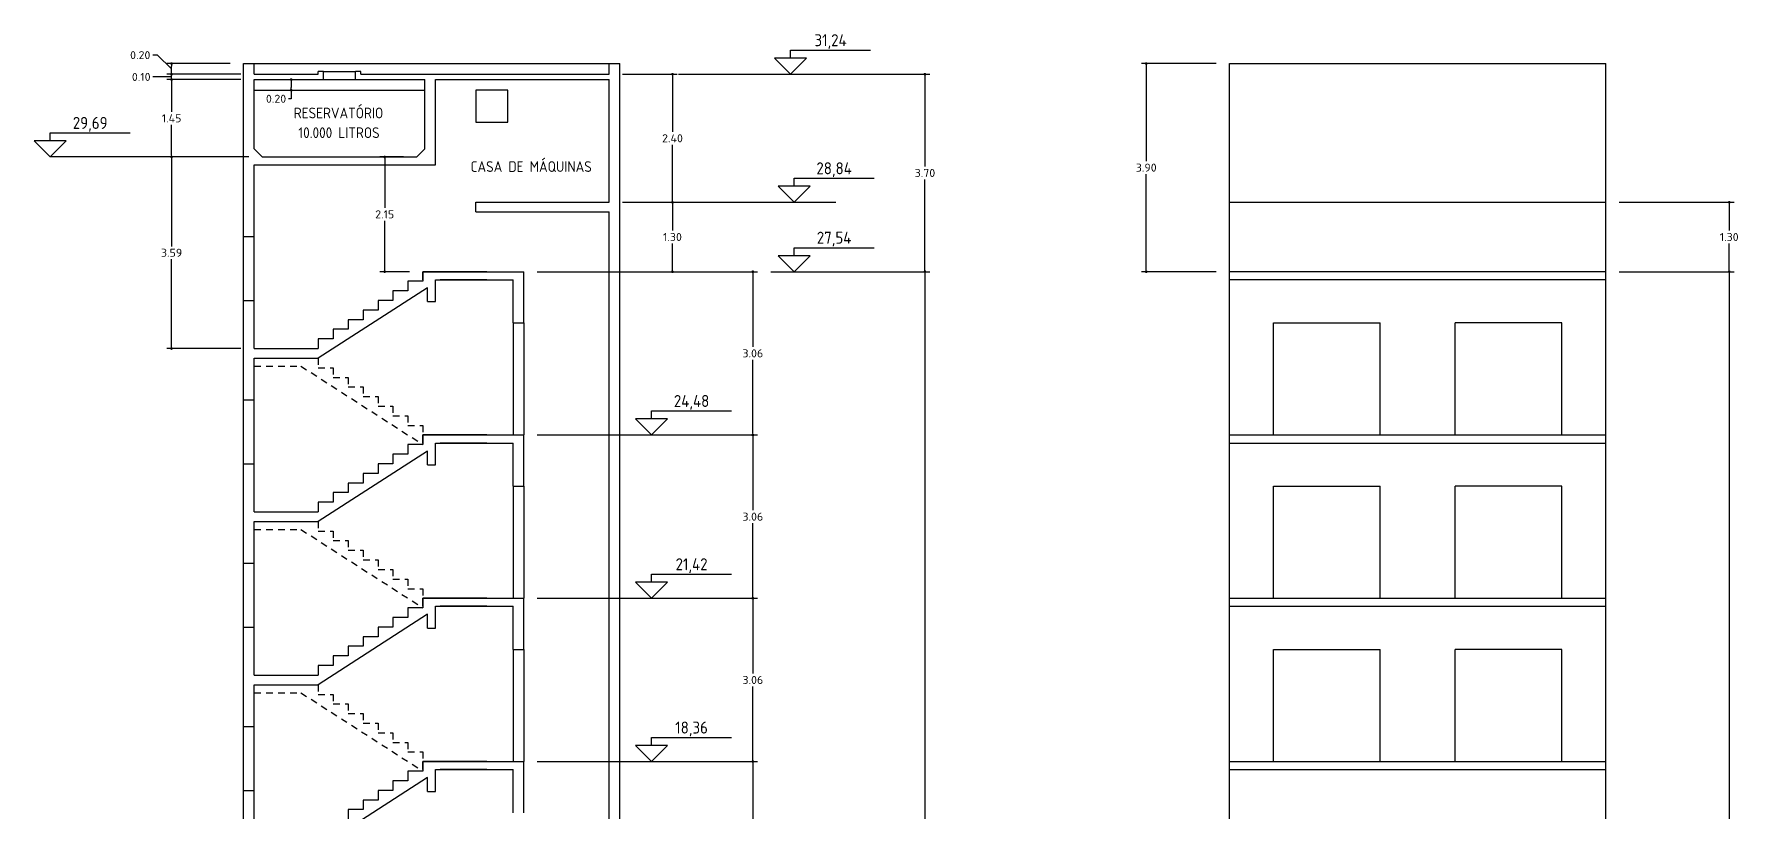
# Model space of a CAD drawing. Extents: x -45.1 to 25.3, y 0 to 51.8.
# Drawn here: x -45.05 to -13.03, y 37.25 to 51.84 of the extents above; entities that cross this region are included whole.
import ezdxf
from ezdxf.enums import TextEntityAlignment as Align

# ---------------------------------------------------------------- set-up
doc = ezdxf.new("R2010")
doc.units = 0
doc.header["$MEASUREMENT"] = 0
doc.linetypes.add('HIDDEN2', pattern=[0.1875, 0.125, -0.0625])
doc.layers.get('0').update_dxf_attribs({"linetype": 'CONTINUOUS'})
doc.layers.get('Defpoints').update_dxf_attribs({"linetype": 'CONTINUOUS'})
for name, color, linetype in [('BLOCOS', 1, 'CONTINUOUS'), ('COTA', 1, 'CONTINUOUS'), ('PAREDE', 4, 'CONTINUOUS'), ('PROJECAO', 1, 'HIDDEN2'), ('VISTA', 251, 'CONTINUOUS')]:
    doc.layers.add(name, color=color, linetype=linetype)
doc.styles.get("Standard").update_dxf_attribs({"font": 'isocp.shx', "width": 1.2})
doc.dimstyles.new('eixos', dxfattribs={"dimscale": 0.5, "dimtxt": 0.3, "dimasz": 0.1, "dimexe": 0.18, "dimexo": 0.5, "dimgap": 0.09, "dimtad": 0, "dimtih": 1, "dimtoh": 1, "dimzin": 0, "dimdsep": 46, "dimtxsty": 'Standard', "dimblk": 'DOT', "dimcen": 0.09, "dimadec": 0, "dimazin": 0, "dimtfac": 1, "dimtofl": 0, "dimtmove": 0, "dimatfit": 3, "dimfxl": 1, "dimtolj": 1, "dimtzin": 0, "dimarcsym": 0})

# ---------------------------------------------------------------- blocks, each defined once
blk = doc.blocks.new('_Dot')
at = {"color": 0, "linetype": 'ByBlock', "lineweight": -2}
blk.add_line((-0.5, 0), (-1, 0), dxfattribs=at)
at = {"color": 0, "linetype": 'ByBlock', "const_width": 0.5}
blk.add_lwpolyline([(-0.25, 0, 1), (0.25, 0, 1)], format="xyb", close=True, dxfattribs=at)
blk = doc.blocks.new('*D79')
at = {"layer": 'COTA', "color": 0, "lineweight": -2, "transparency": 16777216}
for p, q in [((-35.629, 38.213), (-31.495, 38.213)), ((-31.585, 38.163), (-31.585, 36.803)), ((-31.585, 35.203), (-31.585, 36.563)), ((-35.629, 35.153), (-31.495, 35.153))]:
    blk.add_line(p, q, dxfattribs=at)
at = {"layer": 'Defpoints', "color": 0, "transparency": 16777216}
for p in [(-35.879, 38.213), (-31.585, 38.213), (-35.879, 35.153)]:
    blk.add_point(p, dxfattribs=at)
at = {"layer": 'COTA', "color": 0, "lineweight": -2, "transparency": 16777216, "xscale": 0.05, "yscale": 0.05, "zscale": 0.05}
for p, rotation in [((-31.585, 38.213), 90), ((-31.585, 35.153), 270)]:
    blk.add_blockref('_Dot', p, dxfattribs=dict(at, rotation=rotation))
at = {"layer": 'COTA', "color": 0, "transparency": 16777216, "insert": (-31.585, 36.683), "char_height": 0.15, "attachment_point": 5}
blk.add_mtext('\\A1;3.06', dxfattribs=at)
blk = doc.blocks.new('*D80')
at = {"layer": 'COTA', "color": 0, "lineweight": -2, "transparency": 16777216}
for p, q in [((-35.629, 41.273), (-31.495, 41.273)), ((-31.585, 41.223), (-31.585, 39.863)), ((-31.585, 38.263), (-31.585, 39.623)), ((-35.629, 38.213), (-31.495, 38.213))]:
    blk.add_line(p, q, dxfattribs=at)
at = {"layer": 'Defpoints', "color": 0, "transparency": 16777216}
for p in [(-35.879, 41.273), (-31.585, 41.273), (-35.879, 38.213)]:
    blk.add_point(p, dxfattribs=at)
at = {"layer": 'COTA', "color": 0, "lineweight": -2, "transparency": 16777216, "xscale": 0.05, "yscale": 0.05, "zscale": 0.05}
for p, rotation in [((-31.585, 41.273), 90), ((-31.585, 38.213), 270)]:
    blk.add_blockref('_Dot', p, dxfattribs=dict(at, rotation=rotation))
at = {"layer": 'COTA', "color": 0, "transparency": 16777216, "insert": (-31.585, 39.743), "char_height": 0.15, "attachment_point": 5}
blk.add_mtext('\\A1;3.06', dxfattribs=at)
blk = doc.blocks.new('*D81')
at = {"layer": 'COTA', "color": 0, "lineweight": -2, "transparency": 16777216}
for p, q in [((-35.629, 44.333), (-31.495, 44.333)), ((-31.585, 44.283), (-31.585, 42.923)), ((-31.585, 41.323), (-31.585, 42.683)), ((-35.629, 41.273), (-31.495, 41.273))]:
    blk.add_line(p, q, dxfattribs=at)
at = {"layer": 'Defpoints', "color": 0, "transparency": 16777216}
for p in [(-35.879, 44.333), (-31.585, 44.333), (-35.879, 41.273)]:
    blk.add_point(p, dxfattribs=at)
at = {"layer": 'COTA', "color": 0, "lineweight": -2, "transparency": 16777216, "xscale": 0.05, "yscale": 0.05, "zscale": 0.05}
for p, rotation in [((-31.585, 44.333), 90), ((-31.585, 41.273), 270)]:
    blk.add_blockref('_Dot', p, dxfattribs=dict(at, rotation=rotation))
at = {"layer": 'COTA', "color": 0, "transparency": 16777216, "insert": (-31.585, 42.803), "char_height": 0.15, "attachment_point": 5}
blk.add_mtext('\\A1;3.06', dxfattribs=at)
blk = doc.blocks.new('*D82')
at = {"layer": 'COTA', "color": 0, "lineweight": -2, "transparency": 16777216}
for p, q in [((-35.629, 47.393), (-31.495, 47.393)), ((-31.585, 47.343), (-31.585, 45.983)), ((-31.585, 44.383), (-31.585, 45.743)), ((-35.629, 44.333), (-31.495, 44.333))]:
    blk.add_line(p, q, dxfattribs=at)
at = {"layer": 'Defpoints', "color": 0, "transparency": 16777216}
for p in [(-35.879, 47.393), (-31.585, 47.393), (-35.879, 44.333)]:
    blk.add_point(p, dxfattribs=at)
at = {"layer": 'COTA', "color": 0, "lineweight": -2, "transparency": 16777216, "xscale": 0.05, "yscale": 0.05, "zscale": 0.05}
for p, rotation in [((-31.585, 47.393), 90), ((-31.585, 44.333), 270)]:
    blk.add_blockref('_Dot', p, dxfattribs=dict(at, rotation=rotation))
at = {"layer": 'COTA', "color": 0, "transparency": 16777216, "insert": (-31.585, 45.863), "char_height": 0.15, "attachment_point": 5}
blk.add_mtext('\\A1;3.06', dxfattribs=at)
blk = doc.blocks.new('*D83')
at = {"layer": 'COTA', "color": 0, "lineweight": -2, "transparency": 16777216}
for p, q in [((-34.029, 48.693), (-33.001, 48.693)), ((-33.091, 48.643), (-33.091, 48.163)), ((-33.091, 47.443), (-33.091, 47.923)), ((-35.629, 47.393), (-33.001, 47.393))]:
    blk.add_line(p, q, dxfattribs=at)
at = {"layer": 'Defpoints', "color": 0, "transparency": 16777216}
for p in [(-34.279, 48.693), (-33.091, 48.693), (-35.879, 47.393)]:
    blk.add_point(p, dxfattribs=at)
at = {"layer": 'COTA', "color": 0, "lineweight": -2, "transparency": 16777216, "xscale": 0.05, "yscale": 0.05, "zscale": 0.05}
for p, rotation in [((-33.091, 48.693), 90), ((-33.091, 47.393), 270)]:
    blk.add_blockref('_Dot', p, dxfattribs=dict(at, rotation=rotation))
at = {"layer": 'COTA', "color": 0, "transparency": 16777216, "insert": (-33.091, 48.043), "char_height": 0.15, "attachment_point": 5}
blk.add_mtext('\\A1;1.30', dxfattribs=at)
blk = doc.blocks.new('*D84')
at = {"layer": 'COTA', "color": 0, "lineweight": -2, "transparency": 16777216}
for p, q in [((-34.029, 51.093), (-33.001, 51.093)), ((-33.091, 51.043), (-33.091, 50.013)), ((-33.091, 48.743), (-33.091, 49.773)), ((-34.029, 48.693), (-33.001, 48.693))]:
    blk.add_line(p, q, dxfattribs=at)
at = {"layer": 'Defpoints', "color": 0, "transparency": 16777216}
for p in [(-34.279, 51.093), (-33.091, 51.093), (-34.279, 48.693)]:
    blk.add_point(p, dxfattribs=at)
at = {"layer": 'COTA', "color": 0, "lineweight": -2, "transparency": 16777216, "xscale": 0.05, "yscale": 0.05, "zscale": 0.05}
for p, rotation in [((-33.091, 51.093), 90), ((-33.091, 48.693), 270)]:
    blk.add_blockref('_Dot', p, dxfattribs=dict(at, rotation=rotation))
at = {"layer": 'COTA', "color": 0, "transparency": 16777216, "insert": (-33.091, 49.893), "char_height": 0.15, "attachment_point": 5}
blk.add_mtext('\\A1;2.40', dxfattribs=at)
blk = doc.blocks.new('*D85')
at = {"layer": 'COTA', "color": 0, "lineweight": -2, "transparency": 16777216}
for p, q in [((-32.976, 51.093), (-28.27, 51.093)), ((-28.36, 51.043), (-28.36, 49.363)), ((-28.36, 47.443), (-28.36, 49.123)), ((-31.245, 47.393), (-28.27, 47.393))]:
    blk.add_line(p, q, dxfattribs=at)
at = {"layer": 'Defpoints', "color": 0, "transparency": 16777216}
for p in [(-33.226, 51.093), (-28.36, 51.093), (-31.495, 47.393)]:
    blk.add_point(p, dxfattribs=at)
at = {"layer": 'COTA', "color": 0, "lineweight": -2, "transparency": 16777216, "xscale": 0.05, "yscale": 0.05, "zscale": 0.05}
for p, rotation in [((-28.36, 51.093), 90), ((-28.36, 47.393), 270)]:
    blk.add_blockref('_Dot', p, dxfattribs=dict(at, rotation=rotation))
at = {"layer": 'COTA', "color": 0, "transparency": 16777216, "insert": (-28.36, 49.243), "char_height": 0.15, "attachment_point": 5}
blk.add_mtext('\\A1;3.70', dxfattribs=at)
blk = doc.blocks.new('*D86')
at = {"layer": 'COTA', "color": 0, "lineweight": -2, "transparency": 16777216}
for p, q in [((-31.245, 47.393), (-28.27, 47.393)), ((-28.36, 47.343), (-28.36, 33.743)), ((-28.36, 19.903), (-28.36, 33.503)), ((-31.245, 19.853), (-28.27, 19.853))]:
    blk.add_line(p, q, dxfattribs=at)
at = {"layer": 'Defpoints', "color": 0, "transparency": 16777216}
for p in [(-31.495, 47.393), (-31.495, 19.853), (-28.36, 19.853)]:
    blk.add_point(p, dxfattribs=at)
at = {"layer": 'COTA', "color": 0, "lineweight": -2, "transparency": 16777216, "xscale": 0.05, "yscale": 0.05, "zscale": 0.05}
for p, rotation in [((-28.36, 47.393), 90), ((-28.36, 19.853), 270)]:
    blk.add_blockref('_Dot', p, dxfattribs=dict(at, rotation=rotation))
at = {"layer": 'COTA', "color": 0, "transparency": 16777216, "insert": (-28.36, 33.623), "char_height": 0.15, "attachment_point": 5}
blk.add_mtext('\\A1;27.54', dxfattribs=at)
blk = doc.blocks.new('*D87')
at = {"layer": 'COTA', "color": 0, "lineweight": -2, "transparency": 16777216}
for p, q in [((-41.029, 49.543), (-42.568, 49.543)), ((-42.478, 49.493), (-42.478, 47.868)), ((-42.478, 46.003), (-42.478, 47.628)), ((-41.179, 45.953), (-42.568, 45.953))]:
    blk.add_line(p, q, dxfattribs=at)
at = {"layer": 'Defpoints', "color": 0, "transparency": 16777216}
for p in [(-40.779, 49.543), (-42.478, 45.953), (-40.929, 45.953)]:
    blk.add_point(p, dxfattribs=at)
at = {"layer": 'COTA', "color": 0, "lineweight": -2, "transparency": 16777216, "xscale": 0.05, "yscale": 0.05, "zscale": 0.05}
for p, rotation in [((-42.478, 49.543), 90), ((-42.478, 45.953), 270)]:
    blk.add_blockref('_Dot', p, dxfattribs=dict(at, rotation=rotation))
at = {"layer": 'COTA', "color": 0, "transparency": 16777216, "insert": (-42.478, 47.748), "char_height": 0.15, "attachment_point": 5}
blk.add_mtext('\\A1;3.59', dxfattribs=at)
blk = doc.blocks.new('*D88')
at = {"layer": 'COTA', "color": 0, "lineweight": -2, "transparency": 16777216}
for p, q in [((-41.179, 50.993), (-42.568, 50.993)), ((-42.478, 50.943), (-42.478, 50.388)), ((-42.478, 49.593), (-42.478, 50.148)), ((-41.029, 49.543), (-42.568, 49.543))]:
    blk.add_line(p, q, dxfattribs=at)
at = {"layer": 'Defpoints', "color": 0, "transparency": 16777216}
for p in [(-42.478, 50.993), (-40.929, 50.993), (-40.779, 49.543)]:
    blk.add_point(p, dxfattribs=at)
at = {"layer": 'COTA', "color": 0, "lineweight": -2, "transparency": 16777216, "xscale": 0.05, "yscale": 0.05, "zscale": 0.05}
for p, rotation in [((-42.478, 50.993), 90), ((-42.478, 49.543), 270)]:
    blk.add_blockref('_Dot', p, dxfattribs=dict(at, rotation=rotation))
at = {"layer": 'COTA', "color": 0, "transparency": 16777216, "insert": (-42.478, 50.268), "char_height": 0.15, "attachment_point": 5}
blk.add_mtext('\\A1;1.45', dxfattribs=at)
blk = doc.blocks.new('*D89')
at = {"layer": 'COTA', "color": 0, "lineweight": -2, "transparency": 16777216}
for p, q in [((-42.741, 51.043), (-42.831, 51.043)), ((-42.478, 51.043), (-42.741, 51.043)), ((-41.179, 51.093), (-42.568, 51.093)), ((-41.179, 50.993), (-42.568, 50.993)), ((-42.478, 51.143), (-42.478, 51.193)), ((-42.478, 50.993), (-42.478, 51.093)), ((-42.478, 50.943), (-42.478, 50.893))]:
    blk.add_line(p, q, dxfattribs=at)
at = {"layer": 'Defpoints', "color": 0, "transparency": 16777216}
for p in [(-42.478, 51.093), (-40.929, 51.093), (-40.929, 50.993)]:
    blk.add_point(p, dxfattribs=at)
at = {"layer": 'COTA', "color": 0, "lineweight": -2, "transparency": 16777216, "xscale": 0.05, "yscale": 0.05, "zscale": 0.05}
for p, rotation in [((-42.478, 51.093), 270), ((-42.478, 50.993), 90)]:
    blk.add_blockref('_Dot', p, dxfattribs=dict(at, rotation=rotation))
at = {"layer": 'COTA', "color": 0, "transparency": 16777216, "insert": (-43.047, 51.043), "char_height": 0.15, "attachment_point": 5}
blk.add_mtext('\\A1;0.10', dxfattribs=at)
blk = doc.blocks.new('*D90')
at = {"layer": 'COTA', "color": 0, "lineweight": -2, "transparency": 16777216}
for p, q in [((-42.741, 51.451), (-42.831, 51.451)), ((-42.478, 51.193), (-42.741, 51.451)), ((-41.379, 51.293), (-42.568, 51.293)), ((-42.478, 51.143), (-42.478, 51.243)), ((-41.179, 51.093), (-42.568, 51.093))]:
    blk.add_line(p, q, dxfattribs=at)
at = {"layer": 'Defpoints', "color": 0, "transparency": 16777216}
for p in [(-42.478, 51.293), (-41.129, 51.293), (-40.929, 51.093)]:
    blk.add_point(p, dxfattribs=at)
at = {"layer": 'COTA', "color": 0, "lineweight": -2, "transparency": 16777216, "xscale": 0.05, "yscale": 0.05, "zscale": 0.05}
for p, rotation in [((-42.478, 51.293), 90), ((-42.478, 51.093), 270)]:
    blk.add_blockref('_Dot', p, dxfattribs=dict(at, rotation=rotation))
at = {"layer": 'COTA', "color": 0, "transparency": 16777216, "insert": (-43.065, 51.451), "char_height": 0.15, "attachment_point": 5}
blk.add_mtext('\\A1;0.20', dxfattribs=at)
blk = doc.blocks.new('*D91')
at = {"layer": 'COTA', "color": 0, "lineweight": -2, "transparency": 16777216}
for p, q in [((-40.679, 50.993), (-40.145, 50.993)), ((-40.235, 50.943), (-40.235, 50.843)), ((-40.679, 50.793), (-40.145, 50.793)), ((-40.235, 50.634), (-40.285, 50.634)), ((-40.235, 50.793), (-40.235, 50.634))]:
    blk.add_line(p, q, dxfattribs=at)
at = {"layer": 'Defpoints', "color": 0, "transparency": 16777216}
for p in [(-40.929, 50.993), (-40.235, 50.993), (-40.929, 50.793)]:
    blk.add_point(p, dxfattribs=at)
at = {"layer": 'COTA', "color": 0, "lineweight": -2, "transparency": 16777216, "xscale": 0.05, "yscale": 0.05, "zscale": 0.05}
for p, rotation in [((-40.235, 50.993), 90), ((-40.235, 50.793), 270)]:
    blk.add_blockref('_Dot', p, dxfattribs=dict(at, rotation=rotation))
at = {"layer": 'COTA', "color": 0, "transparency": 16777216, "insert": (-40.52, 50.634), "char_height": 0.15, "attachment_point": 5}
blk.add_mtext('\\A1;0.20', dxfattribs=at)
blk = doc.blocks.new('*D92')
at = {"layer": 'COTA', "color": 0, "lineweight": -2, "transparency": 16777216}
for p, q in [((-38.129, 49.543), (-38.574, 49.543)), ((-38.484, 49.493), (-38.484, 48.588)), ((-38.484, 47.443), (-38.484, 48.348)), ((-38.019, 47.393), (-38.574, 47.393))]:
    blk.add_line(p, q, dxfattribs=at)
at = {"layer": 'Defpoints', "color": 0, "transparency": 16777216}
for p in [(-37.879, 49.543), (-38.484, 47.393), (-37.769, 47.393)]:
    blk.add_point(p, dxfattribs=at)
at = {"layer": 'COTA', "color": 0, "lineweight": -2, "transparency": 16777216, "xscale": 0.05, "yscale": 0.05, "zscale": 0.05}
for p, rotation in [((-38.484, 49.543), 90), ((-38.484, 47.393), 270)]:
    blk.add_blockref('_Dot', p, dxfattribs=dict(at, rotation=rotation))
at = {"layer": 'COTA', "color": 0, "transparency": 16777216, "insert": (-38.484, 48.468), "char_height": 0.15, "attachment_point": 5}
blk.add_mtext('\\A1;2.15', dxfattribs=at)
blk = doc.blocks.new('SE01')
for p, q in [((0, 0.2), (0, 0.3)), ((0, 0.3), (1, 0.3))]:
    blk.add_line(p, q)
blk.add_lwpolyline([(0, 0), (0.2, 0.2), (-0.2, 0.2)], close=True)
blk.add_attdef('100', text='', height=0.15).set_placement((0.5, 0.35), align=Align.CENTER)
blk = doc.blocks.new('*D94')
at = {"layer": 'COTA', "color": 0, "lineweight": -2, "transparency": 16777216}
for p, q in [((-15.351, 47.393), (-13.198, 47.393)), ((-13.288, 47.343), (-13.288, 33.743)), ((-13.288, 19.903), (-13.288, 33.503)), ((-15.351, 19.853), (-13.198, 19.853))]:
    blk.add_line(p, q, dxfattribs=at)
at = {"layer": 'Defpoints', "color": 0, "transparency": 16777216}
for p in [(-15.601, 47.393), (-13.288, 47.393), (-15.601, 19.853)]:
    blk.add_point(p, dxfattribs=at)
at = {"layer": 'COTA', "color": 0, "lineweight": -2, "transparency": 16777216, "xscale": 0.05, "yscale": 0.05, "zscale": 0.05}
for p, rotation in [((-13.288, 47.393), 90), ((-13.288, 19.853), 270)]:
    blk.add_blockref('_Dot', p, dxfattribs=dict(at, rotation=rotation))
at = {"layer": 'COTA', "color": 0, "transparency": 16777216, "insert": (-13.288, 33.623), "char_height": 0.15, "attachment_point": 5}
blk.add_mtext('\\A1;27.54', dxfattribs=at)
blk = doc.blocks.new('*D95')
at = {"layer": 'COTA', "color": 0, "lineweight": -2, "transparency": 16777216}
for p, q in [((-15.351, 48.693), (-13.198, 48.693)), ((-13.288, 48.643), (-13.288, 48.163)), ((-13.288, 47.443), (-13.288, 47.923)), ((-15.351, 47.393), (-13.198, 47.393))]:
    blk.add_line(p, q, dxfattribs=at)
at = {"layer": 'Defpoints', "color": 0, "transparency": 16777216}
for p in [(-15.601, 48.693), (-13.288, 48.693), (-15.601, 47.393)]:
    blk.add_point(p, dxfattribs=at)
at = {"layer": 'COTA', "color": 0, "lineweight": -2, "transparency": 16777216, "xscale": 0.05, "yscale": 0.05, "zscale": 0.05}
for p, rotation in [((-13.288, 48.693), 90), ((-13.288, 47.393), 270)]:
    blk.add_blockref('_Dot', p, dxfattribs=dict(at, rotation=rotation))
at = {"layer": 'COTA', "color": 0, "transparency": 16777216, "insert": (-13.288, 48.043), "char_height": 0.15, "attachment_point": 5}
blk.add_mtext('\\A1;1.30', dxfattribs=at)
blk = doc.blocks.new('*D96')
at = {"layer": 'COTA', "color": 0, "lineweight": -2, "transparency": 16777216}
for p, q in [((-22.901, 51.293), (-24.303, 51.293)), ((-24.213, 51.243), (-24.213, 49.463)), ((-24.213, 47.443), (-24.213, 49.223)), ((-22.901, 47.393), (-24.303, 47.393))]:
    blk.add_line(p, q, dxfattribs=at)
at = {"layer": 'Defpoints', "color": 0, "transparency": 16777216}
for p in [(-22.651, 51.293), (-24.213, 47.393), (-22.651, 47.393)]:
    blk.add_point(p, dxfattribs=at)
at = {"layer": 'COTA', "color": 0, "lineweight": -2, "transparency": 16777216, "xscale": 0.05, "yscale": 0.05, "zscale": 0.05}
for p, rotation in [((-24.213, 51.293), 90), ((-24.213, 47.393), 270)]:
    blk.add_blockref('_Dot', p, dxfattribs=dict(at, rotation=rotation))
at = {"layer": 'COTA', "color": 0, "transparency": 16777216, "insert": (-24.213, 49.343), "char_height": 0.15, "attachment_point": 5}
blk.add_mtext('\\A1;3.90', dxfattribs=at)

msp = doc.modelspace()

# ---------------------------------------------------------------- linework, layer by layer
for p, q in [((-22.651, 19.853), (-22.651, 48.693)), ((-22.651, 48.693), (-15.601, 48.693)), ((-15.601, 19.853), (-15.601, 48.693)), ((-15.601, 47.393), (-22.651, 47.393)), ((-15.601, 47.243), (-22.651, 47.243)), ((-21.826, 46.433), (-19.826, 46.433)), ((-21.826, 44.333), (-21.826, 46.433)), ((-19.826, 44.333), (-19.826, 46.433)), ((-16.426, 46.433), (-18.426, 46.433)), ((-18.426, 44.333), (-18.426, 46.433)), ((-16.426, 44.333), (-16.426, 46.433)), ((-22.651, 44.333), (-15.601, 44.333)), ((-22.651, 44.183), (-15.601, 44.183)), ((-21.826, 43.373), (-19.826, 43.373)), ((-21.826, 41.273), (-21.826, 43.373)), ((-19.826, 41.273), (-19.826, 43.373)), ((-16.426, 43.373), (-18.426, 43.373)), ((-18.426, 41.273), (-18.426, 43.373)), ((-16.426, 41.273), (-16.426, 43.373)), ((-22.651, 41.273), (-15.601, 41.273)), ((-22.651, 41.123), (-15.601, 41.123)), ((-21.826, 40.313), (-19.826, 40.313)), ((-21.826, 38.213), (-21.826, 40.313)), ((-19.826, 38.213), (-19.826, 40.313)), ((-16.426, 40.313), (-18.426, 40.313)), ((-18.426, 38.213), (-18.426, 40.313)), ((-16.426, 38.213), (-16.426, 40.313)), ((-22.651, 38.213), (-15.601, 38.213)), ((-22.651, 38.063), (-15.601, 38.063))]:
    msp.add_line(p, q)
msp.add_lwpolyline([(-36.779, 50.193), (-36.179, 50.193), (-36.179, 50.793), (-36.779, 50.793)], close=True)
at = {"layer": 'BLOCOS'}
msp.add_line((-40.929, 50.793), (-37.729, 50.793), dxfattribs=at)
at = {"layer": 'COTA'}
for p, q in [((-42.568, 49.543), (-44.753, 49.543)), ((-33.001, 48.693), (-30.032, 48.693))]:
    msp.add_line(p, q, dxfattribs=at)
at = {"layer": 'PAREDE'}
for p, q in [((-41.129, 48.053), (-41.129, 51.293)), ((-41.129, 51.293), (-40.929, 51.293)), ((-40.929, 51.093), (-40.929, 51.293)), ((-34.279, 51.093), (-34.279, 51.293)), ((-34.279, 51.293), (-34.079, 51.293)), ((-34.079, 47.393), (-34.079, 51.293)), ((-40.929, 51.093), (-39.729, 51.093)), ((-40.929, 49.693), (-40.929, 50.993)), ((-40.929, 50.993), (-39.629, 50.993)), ((-39.729, 51.093), (-39.729, 51.143)), ((-39.629, 51.143), (-39.729, 51.143)), ((-39.629, 50.993), (-39.629, 51.143)), ((-39.029, 50.993), (-39.029, 51.143)), ((-38.929, 51.143), (-39.029, 51.143)), ((-39.029, 50.993), (-37.729, 50.993)), ((-38.929, 51.093), (-38.929, 51.143)), ((-38.929, 51.093), (-34.279, 51.093)), ((-37.729, 49.693), (-37.729, 50.993)), ((-37.529, 49.393), (-37.529, 50.993)), ((-37.529, 50.993), (-34.279, 50.993)), ((-37.529, 50.993), (-34.279, 50.993)), ((-34.279, 48.693), (-34.279, 50.993)), ((-40.779, 49.543), (-40.929, 49.693)), ((-37.879, 49.543), (-37.729, 49.693)), ((-40.929, 49.393), (-37.529, 49.393)), ((-40.929, 48.053), (-40.929, 49.393)), ((-40.779, 49.543), (-37.879, 49.543)), ((-36.779, 48.513), (-36.779, 48.693)), ((-36.779, 48.693), (-34.279, 48.693)), ((-36.779, 48.513), (-34.279, 48.513)), ((-34.279, 47.393), (-34.279, 48.513)), ((-41.129, 48.053), (-40.929, 48.053)), ((-37.769, 47.393), (-35.879, 47.393)), ((-37.769, 47.243), (-37.769, 47.393)), ((-36.569, 47.393), (-37.769, 47.393)), ((-37.769, 47.393), (-37.769, 47.213)), ((-35.879, 46.433), (-35.879, 47.393)), ((-34.279, 44.333), (-34.279, 47.393)), ((-34.079, 44.333), (-34.079, 47.393)), ((-37.679, 47.093), (-39.732, 45.773)), ((-37.769, 47.213), (-38.049, 47.213)), ((-38.049, 47.213), (-38.049, 47.033)), ((-37.679, 46.833), (-37.679, 47.093)), ((-37.529, 47.243), (-36.079, 47.243)), ((-37.529, 46.833), (-37.529, 47.243)), ((-36.569, 47.243), (-37.445, 47.243)), ((-36.079, 46.433), (-36.079, 47.243)), ((-41.129, 46.853), (-40.929, 46.853)), ((-41.129, 44.993), (-41.129, 46.853)), ((-40.929, 45.953), (-40.929, 46.853)), ((-38.329, 46.853), (-38.609, 46.853)), ((-38.609, 46.853), (-38.609, 46.673)), ((-38.049, 47.033), (-38.329, 47.033)), ((-38.329, 47.033), (-38.329, 46.853)), ((-37.679, 46.833), (-37.529, 46.833)), ((-38.889, 46.493), (-39.169, 46.493)), ((-39.169, 46.493), (-39.169, 46.313)), ((-38.609, 46.673), (-38.889, 46.673)), ((-38.889, 46.673), (-38.889, 46.493)), ((-36.079, 46.433), (-35.879, 46.433)), ((-39.449, 46.133), (-39.729, 46.133)), ((-39.729, 46.133), (-39.729, 45.953)), ((-39.169, 46.313), (-39.449, 46.313)), ((-39.449, 46.313), (-39.449, 46.133)), ((-40.929, 45.953), (-39.729, 45.953)), ((-40.929, 45.773), (-39.729, 45.773)), ((-40.929, 44.993), (-40.929, 45.773)), ((-41.129, 44.993), (-40.929, 44.993)), ((-37.769, 44.333), (-35.879, 44.333)), ((-37.769, 44.183), (-37.769, 44.333)), ((-36.569, 44.333), (-37.769, 44.333)), ((-37.769, 44.333), (-37.769, 44.153)), ((-35.879, 43.373), (-35.879, 44.333)), ((-34.279, 41.273), (-34.279, 44.333)), ((-34.079, 41.273), (-34.079, 44.333)), ((-37.679, 44.033), (-39.732, 42.713)), ((-38.049, 43.973), (-38.329, 43.973)), ((-38.329, 43.973), (-38.329, 43.793)), ((-37.769, 44.153), (-38.049, 44.153)), ((-38.049, 44.153), (-38.049, 43.973)), ((-37.679, 43.773), (-37.679, 44.033)), ((-37.529, 44.183), (-36.079, 44.183)), ((-37.529, 43.773), (-37.529, 44.183)), ((-36.569, 44.183), (-37.445, 44.183)), ((-36.079, 43.373), (-36.079, 44.183)), ((-41.129, 43.793), (-40.929, 43.793)), ((-41.129, 41.933), (-41.129, 43.793)), ((-40.929, 42.893), (-40.929, 43.793)), ((-38.609, 43.613), (-38.889, 43.613)), ((-38.889, 43.613), (-38.889, 43.433)), ((-38.329, 43.793), (-38.609, 43.793)), ((-38.609, 43.793), (-38.609, 43.613)), ((-37.679, 43.773), (-37.529, 43.773)), ((-39.169, 43.253), (-39.449, 43.253)), ((-39.449, 43.253), (-39.449, 43.073)), ((-38.889, 43.433), (-39.169, 43.433)), ((-39.169, 43.433), (-39.169, 43.253)), ((-36.079, 43.373), (-35.879, 43.373)), ((-39.449, 43.073), (-39.729, 43.073)), ((-39.729, 43.073), (-39.729, 42.893)), ((-40.929, 42.893), (-39.729, 42.893)), ((-40.929, 42.713), (-39.729, 42.713)), ((-40.929, 41.933), (-40.929, 42.713)), ((-41.129, 41.933), (-40.929, 41.933)), ((-37.769, 41.093), (-38.049, 41.093)), ((-38.049, 41.093), (-38.049, 40.913)), ((-37.769, 41.273), (-35.879, 41.273)), ((-37.769, 41.123), (-37.769, 41.273)), ((-36.569, 41.273), (-37.769, 41.273)), ((-37.769, 41.273), (-37.769, 41.093)), ((-37.529, 41.123), (-36.079, 41.123)), ((-37.529, 40.713), (-37.529, 41.123)), ((-36.569, 41.123), (-37.445, 41.123)), ((-36.079, 40.313), (-36.079, 41.123)), ((-35.879, 40.313), (-35.879, 41.273)), ((-34.279, 38.213), (-34.279, 41.273)), ((-34.079, 38.213), (-34.079, 41.273)), ((-41.129, 40.733), (-40.929, 40.733)), ((-41.129, 38.873), (-41.129, 40.733)), ((-40.929, 39.833), (-40.929, 40.733)), ((-37.679, 40.973), (-39.732, 39.653)), ((-38.329, 40.733), (-38.609, 40.733)), ((-38.609, 40.733), (-38.609, 40.553)), ((-38.049, 40.913), (-38.329, 40.913)), ((-38.329, 40.913), (-38.329, 40.733)), ((-37.679, 40.713), (-37.679, 40.973)), ((-37.679, 40.713), (-37.529, 40.713)), ((-38.889, 40.373), (-39.169, 40.373)), ((-39.169, 40.373), (-39.169, 40.193)), ((-38.609, 40.553), (-38.889, 40.553)), ((-38.889, 40.553), (-38.889, 40.373)), ((-39.169, 40.193), (-39.449, 40.193)), ((-39.449, 40.193), (-39.449, 40.013)), ((-36.079, 40.313), (-35.879, 40.313)), ((-40.929, 39.833), (-39.729, 39.833)), ((-39.449, 40.013), (-39.729, 40.013)), ((-39.729, 40.013), (-39.729, 39.833)), ((-40.929, 39.653), (-39.729, 39.653)), ((-40.929, 38.873), (-40.929, 39.653)), ((-41.129, 38.873), (-40.929, 38.873)), ((-37.769, 38.213), (-35.879, 38.213)), ((-37.769, 38.063), (-37.769, 38.213)), ((-36.569, 38.213), (-37.769, 38.213)), ((-37.769, 38.213), (-37.769, 38.033)), ((-35.879, 37.253), (-35.879, 38.213)), ((-34.279, 35.153), (-34.279, 38.213)), ((-34.079, 35.153), (-34.079, 38.213)), ((-37.679, 37.913), (-39.732, 36.593)), ((-38.049, 37.853), (-38.329, 37.853)), ((-38.329, 37.853), (-38.329, 37.673)), ((-37.769, 38.033), (-38.049, 38.033)), ((-38.049, 38.033), (-38.049, 37.853)), ((-37.679, 37.653), (-37.679, 37.913)), ((-37.529, 38.063), (-36.079, 38.063)), ((-37.529, 37.653), (-37.529, 38.063)), ((-36.569, 38.063), (-37.445, 38.063)), ((-36.079, 37.253), (-36.079, 38.063)), ((-41.129, 37.673), (-40.929, 37.673)), ((-41.129, 35.813), (-41.129, 37.673)), ((-40.929, 36.773), (-40.929, 37.673)), ((-38.609, 37.493), (-38.889, 37.493)), ((-38.889, 37.493), (-38.889, 37.313)), ((-38.329, 37.673), (-38.609, 37.673)), ((-38.609, 37.673), (-38.609, 37.493)), ((-37.679, 37.653), (-37.529, 37.653)), ((-38.889, 37.313), (-39.169, 37.313)), ((-39.169, 37.313), (-39.169, 37.133))]:
    msp.add_line(p, q, dxfattribs=at)
at = {"layer": 'PROJECAO'}
for p, q in [((-40.929, 45.623), (-40.053, 45.623)), ((-40.053, 45.623), (-37.769, 44.155)), ((-39.729, 45.773), (-39.729, 45.593)), ((-39.729, 45.593), (-39.449, 45.593)), ((-39.449, 45.593), (-39.449, 45.413)), ((-39.449, 45.413), (-39.169, 45.413)), ((-39.169, 45.413), (-39.169, 45.233)), ((-39.169, 45.233), (-38.889, 45.233)), ((-38.889, 45.233), (-38.889, 45.053)), ((-38.889, 45.053), (-38.609, 45.053)), ((-38.609, 45.053), (-38.609, 44.873)), ((-38.609, 44.873), (-38.329, 44.873)), ((-38.329, 44.873), (-38.329, 44.693)), ((-38.329, 44.693), (-38.049, 44.693)), ((-38.049, 44.693), (-38.049, 44.513)), ((-38.049, 44.513), (-37.769, 44.513)), ((-37.769, 44.513), (-37.769, 44.333)), ((-39.729, 42.713), (-39.729, 42.533)), ((-40.929, 42.563), (-40.053, 42.563)), ((-40.053, 42.563), (-37.769, 41.095)), ((-39.729, 42.533), (-39.449, 42.533)), ((-39.449, 42.533), (-39.449, 42.353)), ((-39.449, 42.353), (-39.169, 42.353)), ((-39.169, 42.353), (-39.169, 42.173)), ((-39.169, 42.173), (-38.889, 42.173)), ((-38.889, 42.173), (-38.889, 41.993)), ((-38.889, 41.993), (-38.609, 41.993)), ((-38.609, 41.993), (-38.609, 41.813)), ((-38.609, 41.813), (-38.329, 41.813)), ((-38.329, 41.813), (-38.329, 41.633)), ((-38.329, 41.633), (-38.049, 41.633)), ((-38.049, 41.633), (-38.049, 41.453)), ((-38.049, 41.453), (-37.769, 41.453)), ((-37.769, 41.453), (-37.769, 41.273)), ((-40.929, 39.503), (-40.053, 39.503)), ((-40.053, 39.503), (-37.769, 38.035)), ((-39.729, 39.653), (-39.729, 39.473)), ((-39.729, 39.473), (-39.449, 39.473)), ((-39.449, 39.473), (-39.449, 39.293)), ((-39.449, 39.293), (-39.169, 39.293)), ((-39.169, 39.293), (-39.169, 39.113)), ((-39.169, 39.113), (-38.889, 39.113)), ((-38.889, 39.113), (-38.889, 38.933)), ((-38.889, 38.933), (-38.609, 38.933)), ((-38.609, 38.933), (-38.609, 38.753)), ((-38.609, 38.753), (-38.329, 38.753)), ((-38.329, 38.753), (-38.329, 38.573)), ((-38.329, 38.573), (-38.049, 38.573)), ((-38.049, 38.573), (-38.049, 38.393)), ((-38.049, 38.393), (-37.769, 38.393)), ((-37.769, 38.393), (-37.769, 38.213))]:
    msp.add_line(p, q, dxfattribs=at)
at = {"layer": 'VISTA'}
for p, q in [((-40.929, 51.293), (-34.279, 51.293)), ((-22.651, 51.293), (-15.601, 51.293)), ((-22.651, 48.693), (-22.651, 51.293)), ((-15.601, 48.693), (-15.601, 51.293)), ((-39.629, 51.143), (-39.029, 51.143)), ((-39.629, 50.993), (-39.029, 50.993)), ((-41.129, 47.393), (-41.129, 48.053)), ((-40.929, 47.393), (-40.929, 48.053)), ((-41.129, 46.853), (-41.129, 47.393)), ((-40.929, 46.853), (-40.929, 47.393)), ((-36.079, 46.433), (-36.079, 44.333)), ((-35.879, 46.433), (-35.879, 44.333)), ((-41.129, 44.333), (-41.129, 44.993)), ((-40.929, 44.333), (-40.929, 44.993)), ((-41.129, 43.793), (-41.129, 44.333)), ((-40.929, 43.793), (-40.929, 44.333)), ((-36.079, 43.373), (-36.079, 41.273)), ((-35.879, 43.373), (-35.879, 41.273)), ((-41.129, 41.273), (-41.129, 41.933)), ((-40.929, 41.273), (-40.929, 41.933)), ((-41.129, 40.733), (-41.129, 41.273)), ((-40.929, 40.733), (-40.929, 41.273)), ((-36.079, 40.313), (-36.079, 38.213)), ((-35.879, 40.313), (-35.879, 38.213)), ((-41.129, 38.213), (-41.129, 38.873)), ((-40.929, 38.213), (-40.929, 38.873)), ((-41.129, 37.673), (-41.129, 38.213)), ((-40.929, 37.673), (-40.929, 38.213))]:
    msp.add_line(p, q, dxfattribs=at)

# ---------------------------------------------------------------- block references
at = {"xscale": 1.5, "yscale": 1.5, "zscale": 1.5}
for p, values in [((-30.878, 51.093), {'100': '31,24'}), ((-44.753, 49.543), {'100': '29,69'}), ((-30.812, 48.693), {'100': '28,84'}), ((-30.812, 47.393), {'100': '27,54'}), ((-33.483, 44.333), {'100': '24,48'}), ((-33.483, 41.273), {'100': '21,42'}), ((-33.483, 38.213), {'100': '18,36'})]:
    msp.add_blockref('SE01', p, dxfattribs=at).add_auto_attribs(values)

# ---------------------------------------------------------------- texts
for s, p in [('RESERVATÓRIO', (-40.188, 50.267)), ('10.000 LITROS', (-40.102, 49.898)), ('CASA DE MÁQUINAS', (-36.874, 49.263))]:
    msp.add_text(s, height=0.2).set_placement(p)

# ---------------------------------------------------------------- dimensions: what is measured, and where the dimension line sits
at = {"layer": 'COTA'}
dim = msp.add_linear_dim(base=(-42.478, 51.293), p1=(-40.929, 51.093), p2=(-41.129, 51.293), angle=90, dimstyle='eixos', override={"dimtmove": 1}, dxfattribs=at)
dim.commit()
dim.dimension.update_dxf_attribs({"geometry": '*D90', "text_midpoint": (-42.876, 51.451), "dimtype": 160})
for base, p1, p2, picture, middle in [((-24.213, 47.393), (-22.651, 51.293), (-22.651, 47.393), '*D96', (-24.213, 49.343)), ((-28.36, 51.093), (-31.495, 47.393), (-33.226, 51.093), '*D85', (-28.36, 49.243)), ((-42.478, 45.953), (-40.779, 49.543), (-40.929, 45.953), '*D87', (-42.478, 47.748)), ((-38.484, 47.393), (-37.879, 49.543), (-37.769, 47.393), '*D92', (-38.484, 48.468)), ((-28.36, 19.853), (-31.495, 47.393), (-31.495, 19.853), '*D86', (-28.36, 33.623)), ((-13.288, 47.393), (-15.601, 19.853), (-15.601, 47.393), '*D94', (-13.288, 33.623))]:
    dim = msp.add_linear_dim(base=base, p1=p1, p2=p2, angle=90, dimstyle='eixos', dxfattribs=at)
    dim.commit()
    dim.dimension.update_dxf_attribs({"geometry": picture, "text_midpoint": middle})
for base, p1, p2, picture, middle in [((-42.478, 51.093), (-40.929, 50.993), (-40.929, 51.093), '*D89', (-42.876, 51.043)), ((-42.478, 50.993), (-40.779, 49.543), (-40.929, 50.993), '*D88', (-42.478, 50.268)), ((-33.091, 51.093), (-34.279, 48.693), (-34.279, 51.093), '*D84', (-33.091, 49.893)), ((-33.091, 48.693), (-35.879, 47.393), (-34.279, 48.693), '*D83', (-33.091, 48.043)), ((-13.288, 48.693), (-15.601, 47.393), (-15.601, 48.693), '*D95', (-13.288, 48.043)), ((-31.585, 47.393), (-35.879, 44.333), (-35.879, 47.393), '*D82', (-31.585, 45.863)), ((-31.585, 44.333), (-35.879, 41.273), (-35.879, 44.333), '*D81', (-31.585, 42.803)), ((-31.585, 41.273), (-35.879, 38.213), (-35.879, 41.273), '*D80', (-31.585, 39.743)), ((-31.585, 38.213), (-35.879, 35.153), (-35.879, 38.213), '*D79', (-31.585, 36.683))]:
    dim = msp.add_linear_dim(base=base, p1=p1, p2=p2, angle=90, dimstyle='eixos', override={"dimtmove": 1}, dxfattribs=at)
    dim.commit()
    dim.dimension.update_dxf_attribs({"geometry": picture, "text_midpoint": middle})
dim = msp.add_linear_dim(base=(-40.235, 50.993), p1=(-40.929, 50.793), p2=(-40.929, 50.993), angle=90, dimstyle='eixos', dxfattribs=at)
dim.commit()
dim.dimension.update_dxf_attribs({"geometry": '*D91', "text_midpoint": (-40.52, 50.634), "dimtype": 160})

doc.saveas('drawing.dxf')
